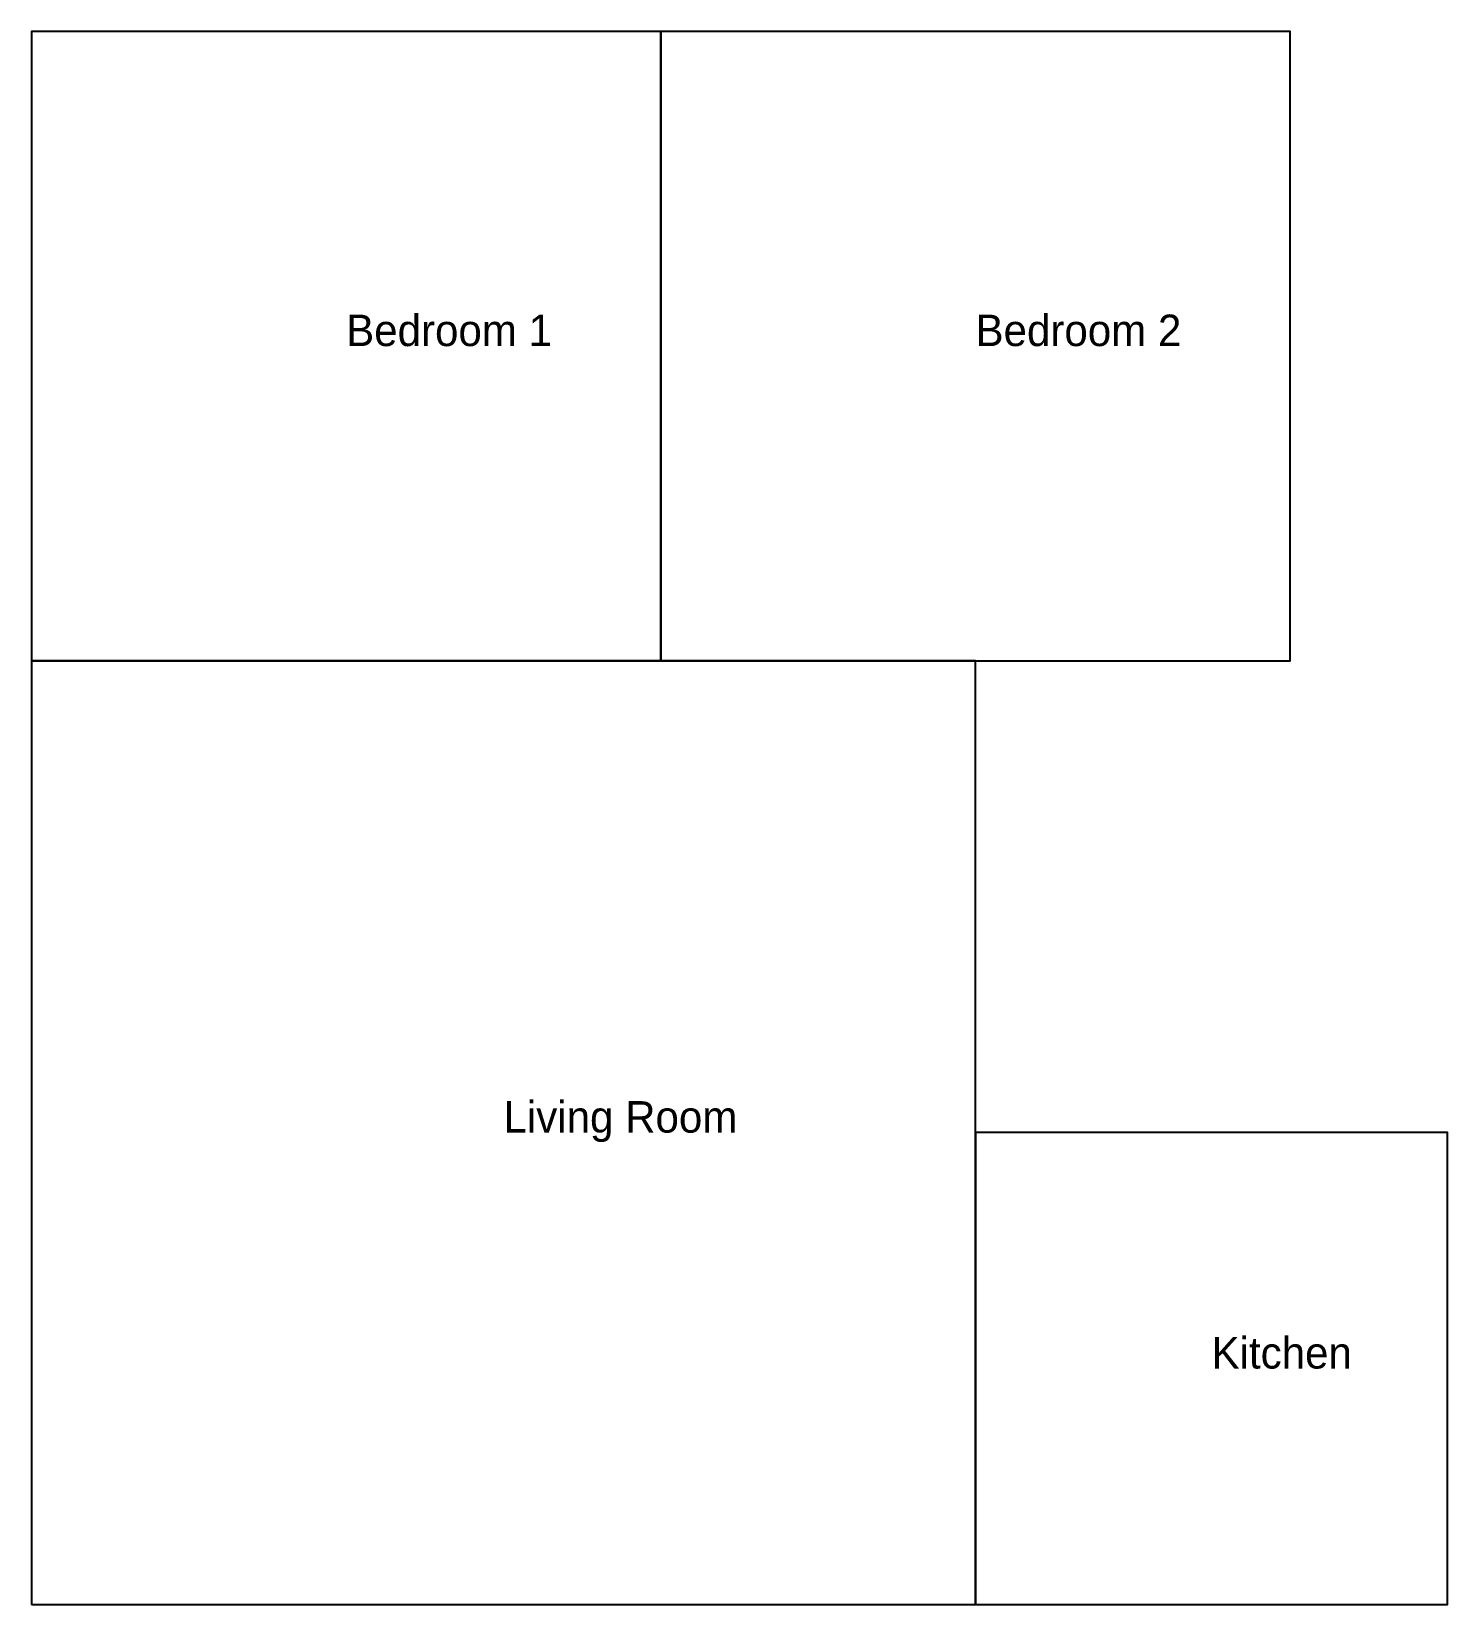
# Model space of a CAD drawing. Header units: metres. Extents: x 0 to 450, y 0 to 500.
import ezdxf

# ---------------------------------------------------------------- set-up
doc = ezdxf.new("R2010")
doc.units = ezdxf.units.M
doc.layers.add('ROOMS', color=1, linetype='Continuous')
doc.layers.add('TEXT', color=2, linetype='Continuous')

msp = doc.modelspace()

# ---------------------------------------------------------------- linework, layer by layer
at = {"layer": 'ROOMS'}
for points in [[(0, 300), (200, 300), (200, 500), (0, 500)], [(200, 300), (400, 300), (400, 500), (200, 500)], [(0, 0), (300, 0), (300, 300), (0, 300)], [(300, 0), (450, 0), (450, 150), (300, 150)]]:
    msp.add_lwpolyline(points, close=True, dxfattribs=at)

# ---------------------------------------------------------------- texts
at = {"layer": 'TEXT'}
for s, p in [('Bedroom 1', (100, 400)), ('Bedroom 2', (300, 400)), ('Living Room', (150, 150)), ('Kitchen', (375, 75))]:
    msp.add_text(s, height=10, dxfattribs=at).set_placement(p)

doc.saveas('drawing.dxf')
